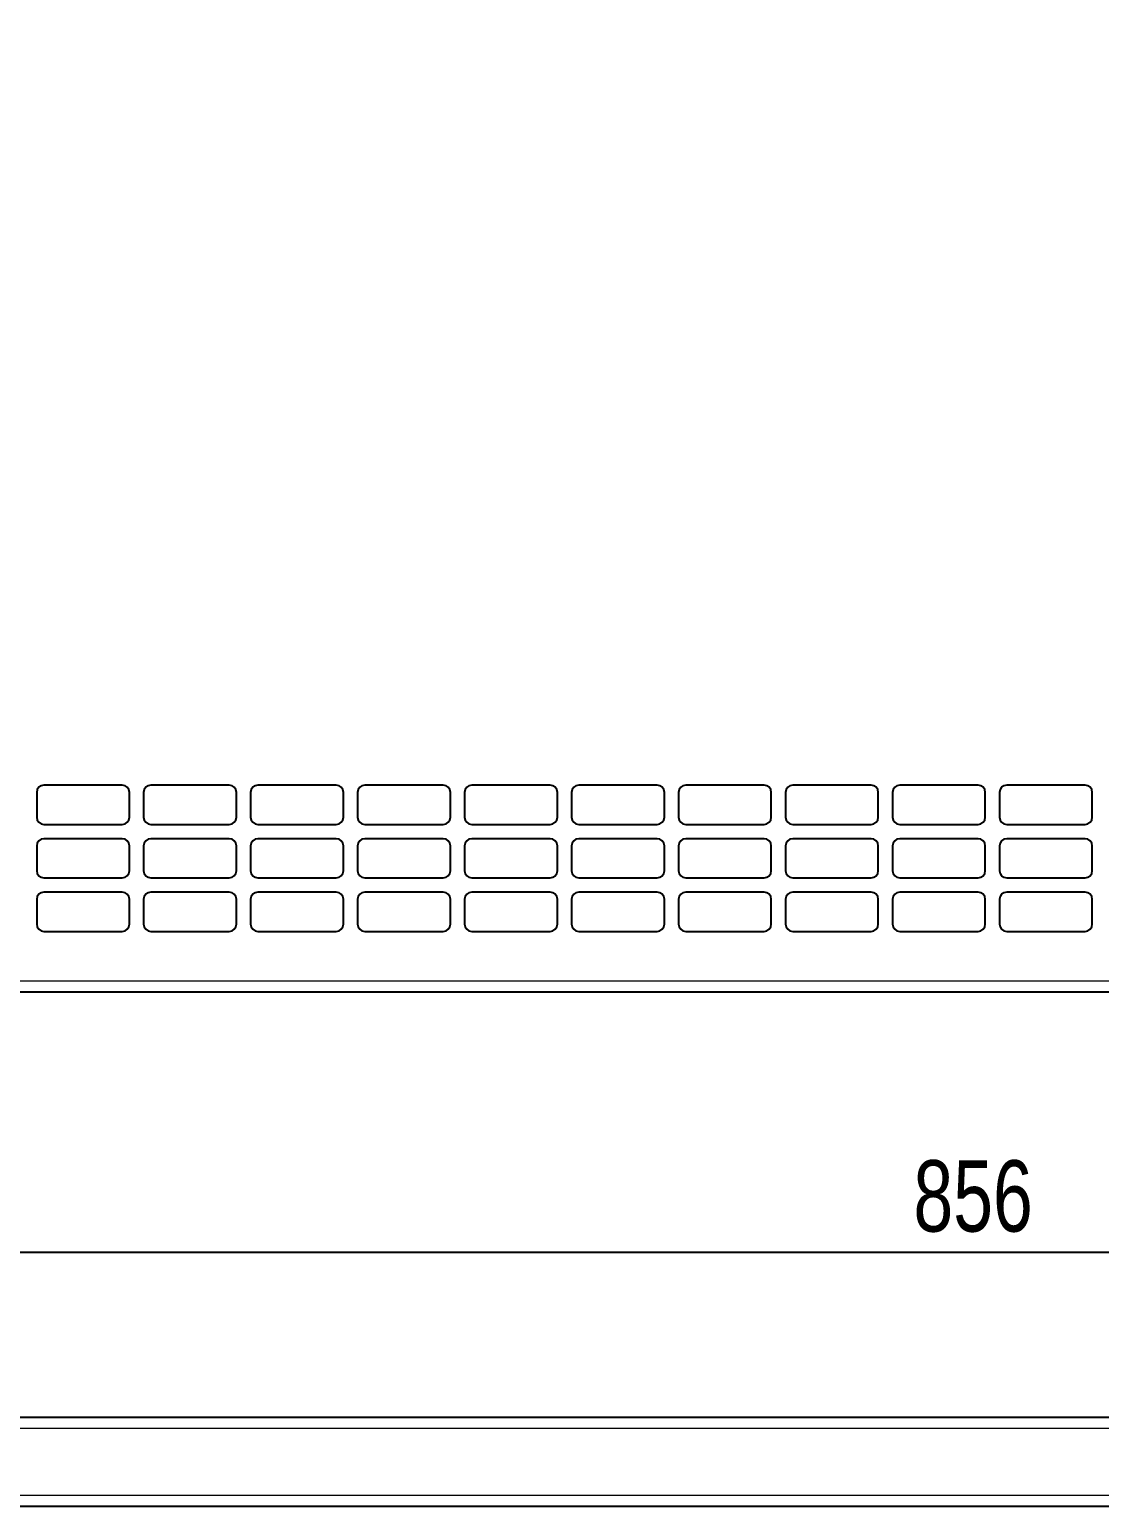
# Model space of a CAD drawing. Header units: millimetres. Extents: x -1002 to 1216, y 148 to 1990.
# Drawn here: x -723.6 to -423.6, y 200.9 to 615.3 of the extents above; entities that cross this region are included whole.
import ezdxf

# ---------------------------------------------------------------- set-up
doc = ezdxf.new("R2010")
doc.units = ezdxf.units.MM
doc.layers.add('FORMAT', color=7, linetype='Continuous')
doc.styles.add('SLDTEXTSTYLE0', font='TXT', dxfattribs={"width": 0.75})
doc.dimstyles.new('SLDDIMSTYLE0', dxfattribs={"dimtxt": 20, "dimasz": 10, "dimexe": 0, "dimexo": 0.0625, "dimgap": 5, "dimtad": 2, "dimdec": 1, "dimrnd": 1e-09, "dimzin": 12, "dimdsep": 46, "dimtxsty": 'SLDTEXTSTYLE0', "dimsah": 1, "dimcen": 0.09, "dimadec": 0, "dimazin": 3, "dimtfac": 1, "dimtofl": 0, "dimtmove": 0, "dimatfit": 3, "dimfxl": 0, "dimfrac": 2, "dimtolj": 1, "dimtzin": 12, "dimarcsym": 0})

# ---------------------------------------------------------------- blocks, each defined once
blk = doc.blocks.new('_D_4')
at = {"layer": 'FORMAT'}
for p, q in [((-881.57, 1086.78), (-881.57, 271.29)), ((-25.57, 1086.78), (-25.57, 271.29)), ((-881.57, 272.29), (-25.57, 272.29))]:
    blk.add_line(p, q, dxfattribs=at)
for points in [[(-881.57, 272.29), (-871.57, 270.75), (-871.57, 273.82)], [(-25.57, 272.29), (-35.57, 273.82), (-35.57, 270.75)]]:
    blk.add_solid(points, dxfattribs=at)
at = {"layer": 'FORMAT', "insert": (-475.73, 298.07), "char_height": 20, "attachment_point": 1, "style": 'SLDTEXTSTYLE0'}
blk.add_mtext('856', dxfattribs=at)

msp = doc.modelspace()

# ---------------------------------------------------------------- linework, layer by layer
at = {"color": 7, "linetype": 'Continuous', "lineweight": 25}
for p, q in [((-697.57, 403.29), (-719.57, 403.29)), ((-667.57, 403.29), (-689.57, 403.29)), ((-637.57, 403.29), (-659.57, 403.29)), ((-607.57, 403.29), (-629.57, 403.29)), ((-577.57, 403.29), (-599.57, 403.29)), ((-547.57, 403.29), (-569.57, 403.29)), ((-517.57, 403.29), (-539.57, 403.29)), ((-487.57, 403.29), (-509.57, 403.29)), ((-457.57, 403.29), (-479.57, 403.29)), ((-427.57, 403.29), (-449.57, 403.29)), ((-721.57, 401.29), (-721.57, 394.29)), ((-695.57, 394.29), (-695.57, 401.29)), ((-691.57, 401.29), (-691.57, 394.29)), ((-665.57, 394.29), (-665.57, 401.29)), ((-661.57, 401.29), (-661.57, 394.29)), ((-635.57, 394.29), (-635.57, 401.29)), ((-631.57, 401.29), (-631.57, 394.29)), ((-605.57, 394.29), (-605.57, 401.29)), ((-601.57, 401.29), (-601.57, 394.29)), ((-575.57, 394.29), (-575.57, 401.29)), ((-571.57, 401.29), (-571.57, 394.29)), ((-545.57, 394.29), (-545.57, 401.29)), ((-541.57, 401.29), (-541.57, 394.29)), ((-515.57, 394.29), (-515.57, 401.29)), ((-511.57, 401.29), (-511.57, 394.29)), ((-485.57, 394.29), (-485.57, 401.29)), ((-481.57, 401.29), (-481.57, 394.29)), ((-455.57, 394.29), (-455.57, 401.29)), ((-451.57, 401.29), (-451.57, 394.29)), ((-425.57, 394.29), (-425.57, 401.29)), ((-719.57, 392.29), (-697.57, 392.29)), ((-689.57, 392.29), (-667.57, 392.29)), ((-659.57, 392.29), (-637.57, 392.29)), ((-629.57, 392.29), (-607.57, 392.29)), ((-599.57, 392.29), (-577.57, 392.29)), ((-569.57, 392.29), (-547.57, 392.29)), ((-539.57, 392.29), (-517.57, 392.29)), ((-509.57, 392.29), (-487.57, 392.29)), ((-479.57, 392.29), (-457.57, 392.29)), ((-449.57, 392.29), (-427.57, 392.29)), ((-721.57, 386.29), (-721.57, 379.29)), ((-697.57, 388.29), (-719.57, 388.29)), ((-695.57, 379.29), (-695.57, 386.29)), ((-691.57, 386.29), (-691.57, 379.29)), ((-667.57, 388.29), (-689.57, 388.29)), ((-665.57, 379.29), (-665.57, 386.29)), ((-661.57, 386.29), (-661.57, 379.29)), ((-637.57, 388.29), (-659.57, 388.29)), ((-635.57, 379.29), (-635.57, 386.29)), ((-631.57, 386.29), (-631.57, 379.29)), ((-607.57, 388.29), (-629.57, 388.29)), ((-605.57, 379.29), (-605.57, 386.29)), ((-601.57, 386.29), (-601.57, 379.29)), ((-577.57, 388.29), (-599.57, 388.29)), ((-575.57, 379.29), (-575.57, 386.29)), ((-571.57, 386.29), (-571.57, 379.29)), ((-547.57, 388.29), (-569.57, 388.29)), ((-545.57, 379.29), (-545.57, 386.29)), ((-541.57, 386.29), (-541.57, 379.29)), ((-517.57, 388.29), (-539.57, 388.29)), ((-515.57, 379.29), (-515.57, 386.29)), ((-511.57, 386.29), (-511.57, 379.29)), ((-487.57, 388.29), (-509.57, 388.29)), ((-485.57, 379.29), (-485.57, 386.29)), ((-481.57, 386.29), (-481.57, 379.29)), ((-457.57, 388.29), (-479.57, 388.29)), ((-455.57, 379.29), (-455.57, 386.29)), ((-451.57, 386.29), (-451.57, 379.29)), ((-427.57, 388.29), (-449.57, 388.29)), ((-425.57, 379.29), (-425.57, 386.29)), ((-719.57, 377.29), (-697.57, 377.29)), ((-689.57, 377.29), (-667.57, 377.29)), ((-659.57, 377.29), (-637.57, 377.29)), ((-629.57, 377.29), (-607.57, 377.29)), ((-599.57, 377.29), (-577.57, 377.29)), ((-569.57, 377.29), (-547.57, 377.29)), ((-539.57, 377.29), (-517.57, 377.29)), ((-509.57, 377.29), (-487.57, 377.29)), ((-479.57, 377.29), (-457.57, 377.29)), ((-449.57, 377.29), (-427.57, 377.29)), ((-697.57, 373.29), (-719.57, 373.29)), ((-667.57, 373.29), (-689.57, 373.29)), ((-637.57, 373.29), (-659.57, 373.29)), ((-607.57, 373.29), (-629.57, 373.29)), ((-577.57, 373.29), (-599.57, 373.29)), ((-547.57, 373.29), (-569.57, 373.29)), ((-517.57, 373.29), (-539.57, 373.29)), ((-487.57, 373.29), (-509.57, 373.29)), ((-457.57, 373.29), (-479.57, 373.29)), ((-427.57, 373.29), (-449.57, 373.29)), ((-721.57, 371.29), (-721.57, 364.29)), ((-695.57, 364.29), (-695.57, 371.29)), ((-691.57, 371.29), (-691.57, 364.29)), ((-665.57, 364.29), (-665.57, 371.29)), ((-661.57, 371.29), (-661.57, 364.29)), ((-635.57, 364.29), (-635.57, 371.29)), ((-631.57, 371.29), (-631.57, 364.29)), ((-605.57, 364.29), (-605.57, 371.29)), ((-601.57, 371.29), (-601.57, 364.29)), ((-575.57, 364.29), (-575.57, 371.29)), ((-571.57, 371.29), (-571.57, 364.29)), ((-545.57, 364.29), (-545.57, 371.29)), ((-541.57, 371.29), (-541.57, 364.29)), ((-515.57, 364.29), (-515.57, 371.29)), ((-511.57, 371.29), (-511.57, 364.29)), ((-485.57, 364.29), (-485.57, 371.29)), ((-481.57, 371.29), (-481.57, 364.29)), ((-455.57, 364.29), (-455.57, 371.29)), ((-451.57, 371.29), (-451.57, 364.29)), ((-425.57, 364.29), (-425.57, 371.29)), ((-719.57, 362.29), (-697.57, 362.29)), ((-689.57, 362.29), (-667.57, 362.29)), ((-659.57, 362.29), (-637.57, 362.29)), ((-629.57, 362.29), (-607.57, 362.29)), ((-599.57, 362.29), (-577.57, 362.29)), ((-569.57, 362.29), (-547.57, 362.29)), ((-539.57, 362.29), (-517.57, 362.29)), ((-509.57, 362.29), (-487.57, 362.29)), ((-479.57, 362.29), (-457.57, 362.29)), ((-449.57, 362.29), (-427.57, 362.29)), ((-853.62, 345.28), (-53.02, 345.28)), ((-39.07, 225.95), (-868.07, 225.95)), ((-41.92, 200.95), (-865.12, 200.95))]:
    msp.add_line(p, q, dxfattribs=at)
at = {"color": 8, "linetype": 'Continuous', "lineweight": 18}
for p, q in [((-853.62, 348.38), (-53.02, 348.38)), ((-39.07, 222.85), (-868.07, 222.85)), ((-41.59, 204.05), (-865.44, 204.05))]:
    msp.add_line(p, q, dxfattribs=at)
at = {"color": 7, "linetype": 'Continuous', "lineweight": 25}
for centre, start, end in [((-719.57, 401.29), 90, 180), ((-697.57, 401.29), 0, 90), ((-689.57, 401.29), 90, 180), ((-667.57, 401.29), 0, 90), ((-659.57, 401.29), 90, 180), ((-637.57, 401.29), 0, 90), ((-629.57, 401.29), 90, 180), ((-607.57, 401.29), 0, 90), ((-599.57, 401.29), 90, 180), ((-577.57, 401.29), 0, 90), ((-569.57, 401.29), 90, 180), ((-547.57, 401.29), 0, 90), ((-539.57, 401.29), 90, 180), ((-517.57, 401.29), 0, 90), ((-509.57, 401.29), 90, 180), ((-487.57, 401.29), 0, 90), ((-479.57, 401.29), 90, 180), ((-457.57, 401.29), 0, 90), ((-449.57, 401.29), 90, 180), ((-427.57, 401.29), 0, 90), ((-719.57, 394.29), 180, 270), ((-697.57, 394.29), 270, 0), ((-689.57, 394.29), 180, 270), ((-667.57, 394.29), 270, 0), ((-659.57, 394.29), 180, 270), ((-637.57, 394.29), 270, 0), ((-629.57, 394.29), 180, 270), ((-607.57, 394.29), 270, 0), ((-599.57, 394.29), 180, 270), ((-577.57, 394.29), 270, 0), ((-569.57, 394.29), 180, 270), ((-547.57, 394.29), 270, 0), ((-539.57, 394.29), 180, 270), ((-517.57, 394.29), 270, 0), ((-509.57, 394.29), 180, 270), ((-487.57, 394.29), 270, 0), ((-479.57, 394.29), 180, 270), ((-457.57, 394.29), 270, 0), ((-449.57, 394.29), 180, 270), ((-427.57, 394.29), 270, 0), ((-719.57, 386.29), 90, 180), ((-697.57, 386.29), 0, 90), ((-689.57, 386.29), 90, 180), ((-667.57, 386.29), 0, 90), ((-659.57, 386.29), 90, 180), ((-637.57, 386.29), 0, 90), ((-629.57, 386.29), 90, 180), ((-607.57, 386.29), 0, 90), ((-599.57, 386.29), 90, 180), ((-577.57, 386.29), 0, 90), ((-569.57, 386.29), 90, 180), ((-547.57, 386.29), 0, 90), ((-539.57, 386.29), 90, 180), ((-517.57, 386.29), 0, 90), ((-509.57, 386.29), 90, 180), ((-487.57, 386.29), 0, 90), ((-479.57, 386.29), 90, 180), ((-457.57, 386.29), 0, 90), ((-449.57, 386.29), 90, 180), ((-427.57, 386.29), 0, 90), ((-719.57, 379.29), 180, 270), ((-697.57, 379.29), 270, 0), ((-689.57, 379.29), 180, 270), ((-667.57, 379.29), 270, 0), ((-659.57, 379.29), 180, 270), ((-637.57, 379.29), 270, 0), ((-629.57, 379.29), 180, 270), ((-607.57, 379.29), 270, 0), ((-599.57, 379.29), 180, 270), ((-577.57, 379.29), 270, 0), ((-569.57, 379.29), 180, 270), ((-547.57, 379.29), 270, 0), ((-539.57, 379.29), 180, 270), ((-517.57, 379.29), 270, 0), ((-509.57, 379.29), 180, 270), ((-487.57, 379.29), 270, 0), ((-479.57, 379.29), 180, 270), ((-457.57, 379.29), 270, 0), ((-449.57, 379.29), 180, 270), ((-427.57, 379.29), 270, 0), ((-719.57, 371.29), 90, 180), ((-697.57, 371.29), 0, 90), ((-689.57, 371.29), 90, 180), ((-667.57, 371.29), 0, 90), ((-659.57, 371.29), 90, 180), ((-637.57, 371.29), 0, 90), ((-629.57, 371.29), 90, 180), ((-607.57, 371.29), 0, 90), ((-599.57, 371.29), 90, 180), ((-577.57, 371.29), 0, 90), ((-569.57, 371.29), 90, 180), ((-547.57, 371.29), 0, 90), ((-539.57, 371.29), 90, 180), ((-517.57, 371.29), 0, 90), ((-509.57, 371.29), 90, 180), ((-487.57, 371.29), 0, 90), ((-479.57, 371.29), 90, 180), ((-457.57, 371.29), 0, 90), ((-449.57, 371.29), 90, 180), ((-427.57, 371.29), 0, 90), ((-719.57, 364.29), 180, 270), ((-697.57, 364.29), 270, 0), ((-689.57, 364.29), 180, 270), ((-667.57, 364.29), 270, 0), ((-659.57, 364.29), 180, 270), ((-637.57, 364.29), 270, 0), ((-629.57, 364.29), 180, 270), ((-607.57, 364.29), 270, 0), ((-599.57, 364.29), 180, 270), ((-577.57, 364.29), 270, 0), ((-569.57, 364.29), 180, 270), ((-547.57, 364.29), 270, 0), ((-539.57, 364.29), 180, 270), ((-517.57, 364.29), 270, 0), ((-509.57, 364.29), 180, 270), ((-487.57, 364.29), 270, 0), ((-479.57, 364.29), 180, 270), ((-457.57, 364.29), 270, 0), ((-449.57, 364.29), 180, 270), ((-427.57, 364.29), 270, 0)]:
    msp.add_arc(centre, 2, start, end, dxfattribs=at)

# ---------------------------------------------------------------- dimensions: what is measured, and where the dimension line sits
at = {"layer": 'FORMAT'}
dim = msp.add_linear_dim(base=(-25.57, 272.29), p1=(-881.57, 1086.79), p2=(-25.57, 1086.79), angle=0, dimstyle='SLDDIMSTYLE0', dxfattribs=at)
dim.commit()
dim.dimension.update_dxf_attribs({"geometry": '_D_4', "text_midpoint": (-453.57, 272.29), "dimtype": 160})

doc.saveas('drawing.dxf')
